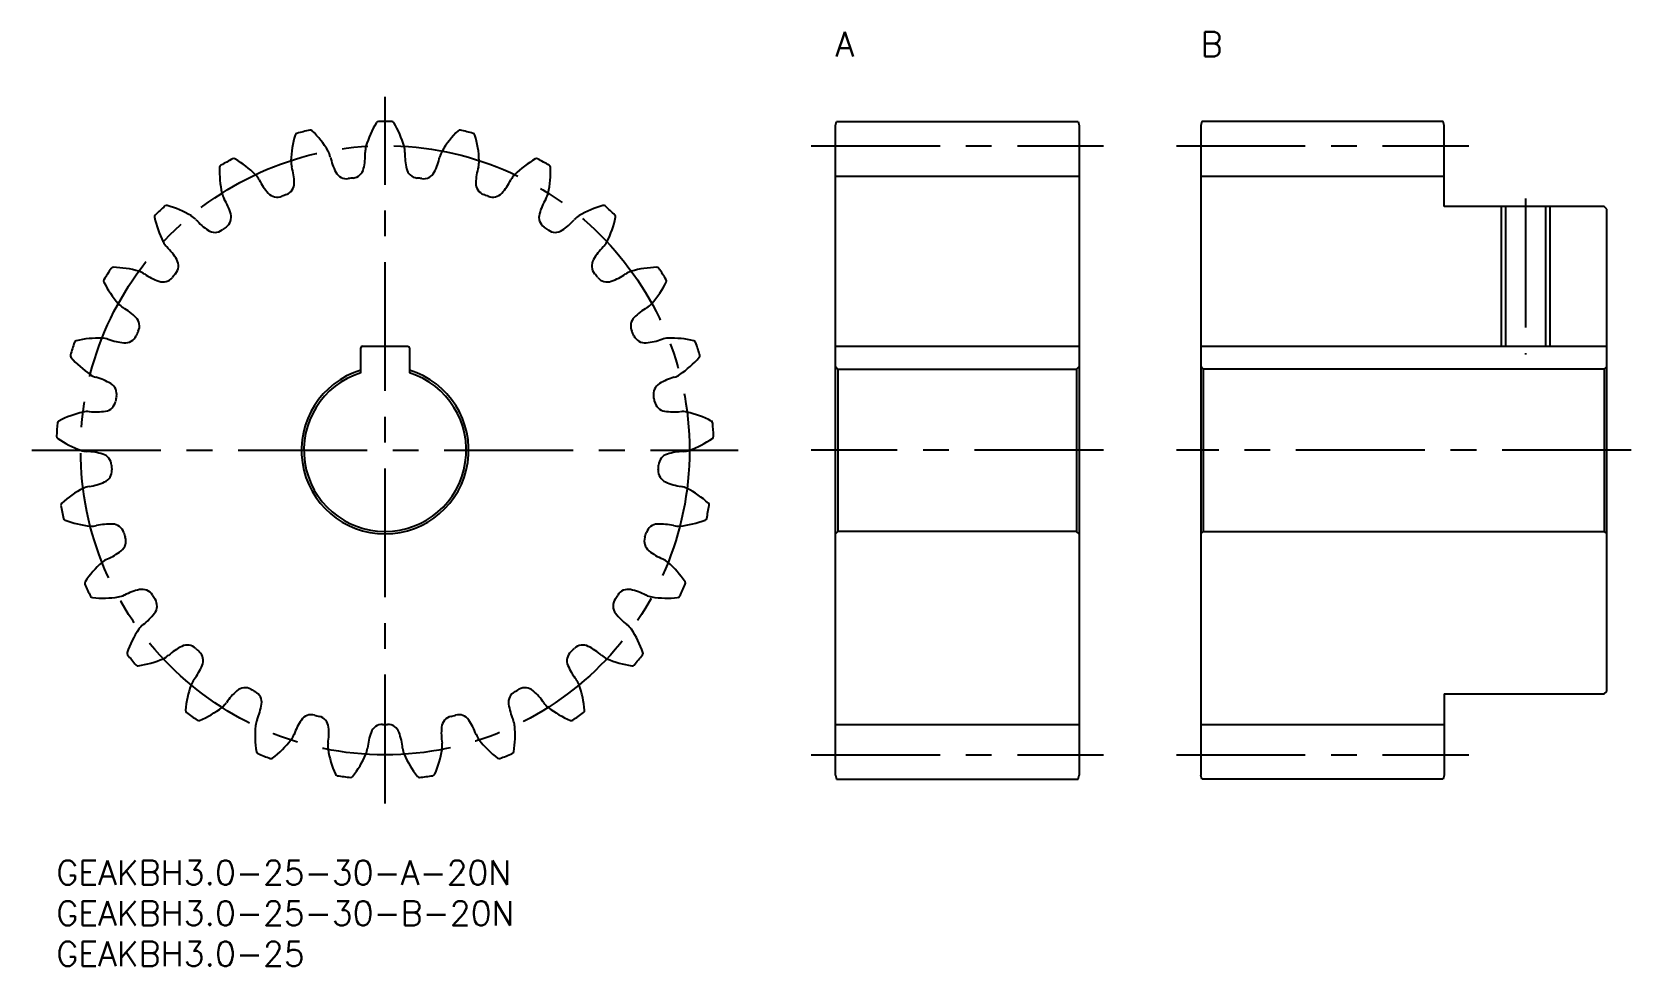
# Model space of a CAD drawing. Extents: x -3 to 194, y -13 to 102.
import ezdxf

# ---------------------------------------------------------------- set-up
doc = ezdxf.new("R2010")
doc.units = 0
doc.header["$LTSCALE"] = 0.5
doc.linetypes.add('CENTER', pattern=[50.8, 31.75, -6.35, 6.35, -6.35])
for name, color, linetype in [('MSM_CENTER', 1, 'CENTER'), ('MSM_CONTINUOUS', 7, 'CONTINUOUS'), ('MSM_NARROW', 5, 'CONTINUOUS'), ('MSM_PART_NUMBER', 7, 'CONTINUOUS')]:
    doc.layers.add(name, color=color, linetype=linetype)
doc.styles.get("Standard").update_dxf_attribs({"font": 'txt.shx', "height": 1, "bigfont": 'bigfont.shx'})

# ---------------------------------------------------------------- blocks, each defined once
blk = doc.blocks.new('*U3')
at = {"layer": 'MSM_PART_NUMBER'}
blk.add_text('GEAKBH3.0-25-30-B-20N', height=3, dxfattribs=at).set_placement((0, -8))
blk = doc.blocks.new('*U4')
at = {"layer": 'MSM_PART_NUMBER'}
blk.add_text('GEAKBH3.0-25-30-A-20N', height=3, dxfattribs=at).set_placement((0, -3))
blk = doc.blocks.new('*U5')
at = {"layer": 'MSM_PART_NUMBER'}
blk.add_text('GEAKBH3.0-25', height=3, dxfattribs=at).set_placement((0, -13))
blk = doc.blocks.new('*U6')
at = {"layer": 'MSM_PART_NUMBER'}
blk.add_text('B', height=3, dxfattribs=at).set_placement((141, 99))
blk = doc.blocks.new('*U7')
at = {"layer": 'MSM_PART_NUMBER'}
blk.add_text('A', height=3, dxfattribs=at).set_placement((96, 99))

msp = doc.modelspace()

# ---------------------------------------------------------------- linework, layer by layer
at = {"layer": 'MSM_CENTER'}
for p, q in [((40.5, 7), (40.5, 94)), ((93, 88), (129, 88)), ((138, 88), (174, 88)), ((181, 81.5), (181, 62.3)), ((-3, 50.5), (84, 50.5)), ((129, 50.5), (93, 50.5)), ((194, 50.5), (138, 50.5)), ((93, 13), (129, 13)), ((138, 13), (174, 13))]:
    msp.add_line(p, q, dxfattribs=at)
msp.add_circle((40.5, 50.5), 37.5, dxfattribs=at)
at = {"layer": 'MSM_CONTINUOUS'}
for p, q in [((96, 90.5), (96.13, 91)), ((96.13, 91), (125.87, 91)), ((125.87, 91), (126, 90.5)), ((141.13, 91), (141, 90.5)), ((170.87, 91), (141.13, 91)), ((171, 90.5), (170.87, 91)), ((96, 10.5), (96, 90.5)), ((126, 90.5), (126, 10.5)), ((141, 90.5), (141, 10.5)), ((171, 80.5), (171, 90.5)), ((96, 84.25), (126, 84.25)), ((141, 84.25), (171, 84.25)), ((190.7, 80.5), (171, 80.5)), ((178.54, 80.5), (178.54, 63.3)), ((183.46, 80.5), (183.46, 63.3)), ((191, 80.2), (190.7, 80.5)), ((191, 20.8), (191, 80.2)), ((37.5, 60.04), (37.5, 63.1)), ((37.7, 63.3), (43.3, 63.3)), ((43.5, 63.1), (43.5, 60.04)), ((96, 63.3), (126, 63.3)), ((141, 63.3), (191, 63.3)), ((96, 60.8), (96.3, 60.5)), ((96.3, 60.5), (96.3, 40.5)), ((96.3, 60.5), (125.7, 60.5)), ((125.7, 60.5), (126, 60.8)), ((125.7, 60.5), (125.7, 40.5)), ((141.3, 60.5), (141, 60.8)), ((141.3, 60.5), (141.3, 40.5)), ((190.7, 60.5), (141.3, 60.5)), ((191, 60.8), (190.7, 60.5)), ((190.7, 60.5), (190.7, 40.5)), ((96.3, 40.5), (96, 40.2)), ((125.7, 40.5), (96.3, 40.5)), ((126, 40.2), (125.7, 40.5)), ((141, 40.2), (141.3, 40.5)), ((141.3, 40.5), (190.7, 40.5)), ((190.7, 40.5), (191, 40.2)), ((171, 20.5), (190.7, 20.5)), ((171, 20.5), (171, 10.5)), ((190.7, 20.5), (191, 20.8)), ((96, 16.75), (126, 16.75)), ((141, 16.75), (171, 16.75)), ((96, 10.5), (96.13, 10)), ((96.13, 10), (125.87, 10)), ((125.87, 10), (126, 10.5)), ((141.13, 10), (141, 10.5)), ((170.87, 10), (141.13, 10)), ((171, 10.5), (170.87, 10))]:
    msp.add_line(p, q, dxfattribs=at)
for centre, radius, start, end in [((50.14, 84.4), 12.5, 148.9366, 163.6), ((39.69, 90.69), 0.3, 91.1598, 148.9366), ((40.5, 50.5), 40.5, 88.8402, 91.1598), ((41.31, 90.69), 0.3, 31.0634, 88.8402), ((30.86, 84.4), 12.5, 16.4, 31.0634), ((41.4, 85.73), 12.5, 163.3366, 178), ((29.72, 89.23), 0.3, 105.5598, 163.3366), ((40.5, 50.5), 40.5, 103.2402, 105.5598), ((31.29, 89.63), 0.3, 45.4634, 103.2402), ((22.74, 80.94), 12.5, 30.8, 45.4634), ((58.26, 80.94), 12.5, 134.5366, 149.2), ((49.71, 89.63), 0.3, 76.7598, 134.5366), ((40.5, 50.5), 40.5, 74.4402, 76.7598), ((51.28, 89.23), 0.3, 16.6634, 74.4402), ((39.6, 85.73), 12.5, 2, 16.6634), ((31.36, 86.08), 2.45, 12.425, 30.8), ((30.36, 86.88), 7.69, 347.191, 1.9751), ((40.5, 87.23), 2.45, 163.6, 181.975), ((40.5, 87.23), 2.45, 358.025, 16.4), ((50.64, 86.88), 7.69, 178.0249, 192.809), ((49.64, 86.08), 2.45, 149.2, 167.575), ((32.61, 84.85), 12.5, 177.7366, 192.4), ((20.42, 85.33), 0.3, 119.9598, 177.7366), ((40.5, 50.5), 40.5, 117.6402, 119.9598), ((21.85, 86.11), 0.3, 59.8634, 117.6402), ((15.73, 75.56), 12.5, 45.2, 59.8634), ((31.36, 86.08), 2.45, 178, 196.375), ((21.63, 83.22), 7.69, 1.591, 16.3751), ((41.27, 88.26), 7.69, 192.4249, 207.209), ((35.77, 85.43), 1.5, 207.209, 277.7165), ((36.4, 85.51), 1.5, 276.6835, 347.191), ((44.6, 85.51), 1.5, 192.809, 263.3165), ((45.23, 85.43), 1.5, 262.2835, 332.791), ((39.73, 88.26), 7.69, 332.791, 347.5751), ((59.37, 83.22), 7.69, 163.6249, 178.409), ((49.64, 86.08), 2.45, 343.625, 2), ((65.27, 75.56), 12.5, 120.1366, 134.8), ((59.15, 86.11), 0.3, 62.3598, 120.1366), ((40.5, 50.5), 40.5, 60.0402, 62.3598), ((48.39, 84.85), 12.5, 347.6, 2.2634), ((60.58, 85.33), 0.3, 2.2634, 60.0402), ((22.8, 82.69), 2.45, 26.825, 45.2), ((31.86, 87.27), 7.69, 206.8249, 221.609), ((27.82, 83.39), 1.5, 291.0835, 1.591), ((40.5, 50.5), 33.75, 96.6835, 97.7165), ((40.5, 50.5), 33.75, 82.2835, 83.3165), ((53.18, 83.39), 1.5, 178.409, 248.9165), ((49.14, 87.27), 7.69, 318.391, 333.1751), ((58.2, 82.69), 2.45, 134.8, 153.175), ((22.8, 82.69), 2.45, 192.4, 210.775), ((14.09, 77.5), 7.69, 15.991, 30.7751), ((27.23, 83.16), 1.5, 221.609, 292.1165), ((40.5, 50.5), 33.75, 111.0835, 112.1165), ((40.5, 50.5), 33.75, 67.8835, 68.9165), ((53.77, 83.16), 1.5, 247.8835, 318.391), ((66.91, 77.5), 7.69, 149.2249, 164.009), ((58.2, 82.69), 2.45, 329.225, 347.6), ((12.39, 79.24), 0.3, 134.3598, 192.1366), ((24.32, 81.81), 12.5, 192.1366, 206.8), ((40.5, 50.5), 40.5, 132.0402, 134.3598), ((13.58, 80.36), 0.3, 74.2634, 132.0402), ((10.27, 68.61), 12.5, 59.6, 74.2634), ((15.35, 77.28), 2.45, 41.225, 59.6), ((22.99, 83.96), 7.69, 221.2249, 236.009), ((20.04, 79.2), 1.5, 305.4835, 15.991), ((60.96, 79.2), 1.5, 164.009, 234.5165), ((58.01, 83.96), 7.69, 303.991, 318.7751), ((65.65, 77.28), 2.45, 120.4, 138.775), ((70.73, 68.61), 12.5, 105.7366, 120.4), ((67.42, 80.36), 0.3, 47.9598, 105.7366), ((40.5, 50.5), 40.5, 45.6402, 47.9598), ((56.68, 81.81), 12.5, 333.2, 347.8634), ((68.61, 79.24), 0.3, 347.8634, 45.6402), ((19.52, 78.83), 1.5, 236.009, 306.5165), ((40.5, 50.5), 33.75, 125.4835, 126.5165), ((40.5, 50.5), 33.75, 53.4835, 54.5165), ((61.48, 78.83), 1.5, 233.4835, 303.991), ((15.35, 77.28), 2.45, 206.8, 225.175), ((8.2, 70.08), 7.69, 30.391, 45.1751), ((72.8, 70.08), 7.69, 134.8249, 149.609), ((65.65, 77.28), 2.45, 314.825, 333.2), ((7, 72.72), 0.3, 88.6634, 146.4402), ((6.72, 60.53), 12.5, 74, 88.6634), ((13.54, 73.21), 1.5, 319.8836, 30.391), ((67.46, 73.21), 1.5, 149.609, 220.1165), ((74.28, 60.53), 12.5, 91.3366, 106), ((74, 72.72), 0.3, 33.5598, 91.3366), ((6.13, 71.35), 0.3, 148.7598, 206.5366), ((17.04, 76.8), 12.5, 206.5366, 221.2), ((40.5, 50.5), 40.5, 146.4402, 148.7598), ((9.49, 70.18), 2.45, 55.625, 74), ((15.21, 78.56), 7.69, 235.6249, 250.409), ((13.14, 72.72), 1.5, 250.409, 320.9165), ((40.5, 50.5), 33.75, 139.8835, 140.9165), ((40.5, 50.5), 33.75, 39.0835, 40.1165), ((67.86, 72.72), 1.5, 219.0835, 289.591), ((65.79, 78.56), 7.69, 289.591, 304.3751), ((71.51, 70.18), 2.45, 106, 124.375), ((63.96, 76.8), 12.5, 318.8, 333.4634), ((40.5, 50.5), 40.5, 31.2402, 33.5598), ((74.87, 71.35), 0.3, 333.4634, 31.2402), ((9.49, 70.18), 2.45, 221.2, 239.575), ((4.35, 61.43), 7.69, 44.791, 59.5751), ((76.65, 61.43), 7.69, 120.4249, 135.209), ((71.51, 70.18), 2.45, 300.425, 318.8), ((8.74, 65.8), 1.5, 334.2835, 44.791), ((40.5, 50.5), 33.75, 154.2835, 155.3165), ((72.26, 65.8), 1.5, 135.209, 205.7165), ((40.5, 50.5), 33.75, 24.6835, 25.7165), ((40.5, 50.5), 40.5, 160.8402, 163.1598), ((2.53, 63.69), 0.3, 103.0634, 160.8402), ((5.28, 51.81), 12.5, 88.4, 103.0634), ((5.56, 61.85), 2.45, 70.025, 88.4), ((9.03, 71.39), 7.69, 250.0249, 264.809), ((8.47, 65.22), 1.5, 264.809, 335.3165), ((37.7, 63.1), 0.2, 90, 180), ((43.3, 63.1), 0.2, 0, 90), ((72.53, 65.22), 1.5, 204.6835, 275.191), ((71.97, 71.39), 7.69, 275.191, 289.9751), ((75.44, 61.85), 2.45, 91.6, 109.975), ((75.72, 51.81), 12.5, 76.9366, 91.6), ((78.47, 63.69), 0.3, 19.1598, 76.9366), ((40.5, 50.5), 40.5, 16.8402, 19.1598), ((2.02, 62.15), 0.3, 163.1598, 220.9366), ((11.24, 70.14), 12.5, 220.9366, 235.6), ((69.76, 70.14), 12.5, 304.4, 319.0634), ((78.98, 62.15), 0.3, 319.0634, 16.8403), ((5.56, 61.85), 2.45, 235.6, 253.975), ((2.76, 52.1), 7.69, 59.191, 73.9751), ((40.5, 50.5), 10.3, 106.9335, 73.0665), ((40.5, 50.5), 10, 107.4576, 72.5424), ((78.24, 52.1), 7.69, 106.0249, 120.809), ((75.44, 61.85), 2.45, 286.025, 304.4), ((5.94, 57.42), 1.5, 348.6836, 59.191), ((75.06, 57.42), 1.5, 120.809, 191.3165), ((6.07, 43.01), 12.5, 102.8, 117.4634), ((3.84, 52.81), 2.45, 84.425, 102.8), ((4.83, 62.91), 7.69, 264.4249, 279.209), ((5.82, 56.79), 1.5, 279.209, 349.7165), ((40.5, 50.5), 33.75, 168.6835, 169.7165), ((40.5, 50.5), 33.75, 10.2835, 11.3165), ((75.18, 56.79), 1.5, 190.2835, 260.791), ((76.17, 62.91), 7.69, 260.791, 275.5751), ((77.16, 52.81), 2.45, 77.2, 95.575), ((74.93, 43.01), 12.5, 62.5366, 77.2), ((40.5, 50.5), 40.5, 175.2402, 177.5598), ((0.44, 53.84), 0.3, 117.4634, 175.2402), ((80.56, 53.84), 0.3, 4.7598, 62.5366), ((40.5, 50.5), 40.5, 2.4402, 4.7598), ((0.34, 52.21), 0.3, 177.5598, 235.3366), ((7.28, 62.25), 12.5, 235.3366, 250), ((73.72, 62.25), 12.5, 290, 304.6634), ((80.66, 52.21), 0.3, 304.6634, 2.4402), ((3.84, 52.81), 2.45, 250, 268.375), ((3.55, 42.66), 7.69, 73.591, 88.3751), ((5.3, 48.6), 1.5, 3.0836, 73.591), ((75.7, 48.6), 1.5, 106.409, 176.9165), ((77.45, 42.66), 7.69, 91.6249, 106.409), ((77.16, 52.81), 2.45, 271.625, 290), ((5.34, 47.97), 1.5, 293.609, 4.1165), ((40.5, 50.5), 33.75, 183.0835, 184.1165), ((40.5, 50.5), 33.75, 355.8835, 356.9165), ((75.66, 47.97), 1.5, 175.8835, 246.391), ((9.01, 34.68), 12.5, 117.2, 131.8634), ((4.42, 43.62), 2.45, 98.825, 117.2), ((2.86, 53.64), 7.69, 278.8249, 293.609), ((78.14, 53.64), 7.69, 246.391, 261.1751), ((76.58, 43.62), 2.45, 62.8, 81.175), ((71.99, 34.68), 12.5, 48.1366, 62.8), ((0.87, 43.77), 0.3, 131.8634, 189.6402), ((40.5, 50.5), 40.5, 189.6402, 191.9598), ((40.5, 50.5), 40.5, 348.0402, 350.3598), ((80.13, 43.77), 0.3, 350.3598, 48.1366), ((1.17, 42.17), 0.3, 191.9598, 249.7366), ((5.4, 53.61), 12.5, 249.7366, 264.4), ((6.66, 33.72), 7.69, 87.991, 102.7751), ((6.88, 39.91), 1.5, 17.4835, 87.991), ((74.12, 39.91), 1.5, 92.009, 162.5165), ((74.34, 33.72), 7.69, 77.2249, 92.009), ((75.6, 53.61), 12.5, 275.6, 290.2634), ((79.83, 42.17), 0.3, 290.2634, 348.0403), ((4.42, 43.62), 2.45, 264.4, 282.775), ((7.07, 39.31), 1.5, 308.009, 18.5165), ((40.5, 50.5), 33.75, 197.4835, 198.5165), ((73.93, 39.31), 1.5, 161.4836, 231.991), ((40.5, 50.5), 33.75, 341.4835, 342.5165), ((76.58, 43.62), 2.45, 257.225, 275.6), ((3.26, 44.18), 7.69, 293.2249, 308.009), ((77.74, 44.18), 7.69, 231.991, 246.7751), ((13.93, 27.35), 12.5, 131.6, 146.2634), ((7.26, 34.86), 2.45, 113.225, 131.6), ((73.74, 34.86), 2.45, 48.4, 66.775), ((67.07, 27.35), 12.5, 33.7366, 48.4), ((3.79, 34.12), 0.3, 146.2634, 204.0402), ((40.5, 50.5), 40.5, 204.0402, 206.3598), ((40.5, 50.5), 40.5, 333.6402, 335.9598), ((77.21, 34.12), 0.3, 335.9598, 33.7366), ((4.48, 32.65), 0.3, 206.3598, 264.1366), ((5.73, 44.79), 12.5, 264.1366, 278.8), ((7.26, 34.86), 2.45, 278.8, 297.175), ((11.9, 25.83), 7.69, 102.391, 117.1751), ((10.57, 31.88), 1.5, 31.8836, 102.391), ((40.5, 50.5), 33.75, 211.8835, 212.9165), ((10.91, 31.34), 1.5, 322.409, 32.9165), ((70.09, 31.34), 1.5, 147.0836, 217.591), ((40.5, 50.5), 33.75, 327.0835, 328.1165), ((70.43, 31.88), 1.5, 77.609, 148.1165), ((69.1, 25.83), 7.69, 62.8249, 77.609), ((73.74, 34.86), 2.45, 242.825, 261.2), ((75.27, 44.79), 12.5, 261.2, 275.8634), ((76.52, 32.65), 0.3, 275.8634, 333.6402), ((6, 35.12), 7.69, 307.6249, 322.409), ((75, 35.12), 7.69, 217.591, 232.3751), ((20.52, 21.47), 12.5, 146, 160.6634), ((12.2, 27.09), 2.45, 127.625, 146), ((68.8, 27.09), 2.45, 34, 52.375), ((60.48, 21.47), 12.5, 19.3366, 34), ((18.93, 19.49), 7.69, 116.791, 131.5751), ((16.14, 25.02), 1.5, 46.2836, 116.791), ((40.5, 50.5), 33.75, 226.2835, 227.3165), ((16.6, 24.59), 1.5, 336.809, 47.3165), ((64.4, 24.59), 1.5, 132.6836, 203.191), ((40.5, 50.5), 33.75, 312.6835, 313.7165), ((64.86, 25.02), 1.5, 63.209, 133.7165), ((62.07, 19.49), 7.69, 48.4249, 63.209), ((9.01, 25.51), 0.3, 160.6634, 218.4402), ((40.5, 50.5), 40.5, 218.4402, 220.7598), ((10.05, 24.25), 0.3, 220.7598, 278.5366), ((8.24, 36.32), 12.5, 278.5366, 293.2), ((12.2, 27.09), 2.45, 293.2, 311.575), ((10.91, 27.03), 7.69, 322.0249, 336.809), ((70.09, 27.03), 7.69, 203.191, 217.9751), ((68.8, 27.09), 2.45, 228.425, 246.8), ((72.76, 36.32), 12.5, 246.8, 261.4634), ((70.95, 24.25), 0.3, 261.4634, 319.2402), ((40.5, 50.5), 40.5, 319.2402, 321.5598), ((71.99, 25.51), 0.3, 321.5598, 19.3366), ((18.91, 20.78), 2.45, 142.025, 160.4), ((62.09, 20.78), 2.45, 19.6, 37.975), ((28.37, 17.41), 12.5, 160.4, 175.0634), ((27.32, 15.1), 7.69, 131.191, 145.9751), ((23.24, 19.76), 1.5, 60.6835, 131.191), ((40.5, 50.5), 33.75, 240.6835, 241.7165), ((23.8, 19.46), 1.5, 351.209, 61.7165), ((57.2, 19.46), 1.5, 118.2836, 188.791), ((40.5, 50.5), 33.75, 298.2835, 299.3165), ((57.76, 19.76), 1.5, 48.809, 119.3165), ((53.68, 15.1), 7.69, 34.0249, 48.809), ((52.63, 17.41), 12.5, 4.9366, 19.6), ((16.22, 18.46), 0.3, 175.0634, 232.8402), ((40.5, 50.5), 40.5, 232.8402, 235.1598), ((12.78, 28.74), 12.5, 292.9366, 307.6), ((18.91, 20.78), 2.45, 307.6, 325.975), ((17.68, 20.4), 7.69, 336.4249, 351.209), ((31.43, 16.44), 1.5, 75.0835, 145.591), ((40.5, 50.5), 33.75, 255.0835, 256.1165), ((32.04, 16.28), 1.5, 5.609, 76.1165), ((48.96, 16.28), 1.5, 103.8836, 174.391), ((40.5, 50.5), 33.75, 283.8835, 284.9165), ((49.57, 16.44), 1.5, 34.409, 104.9165), ((63.32, 20.4), 7.69, 188.791, 203.5751), ((62.09, 20.78), 2.45, 214.025, 232.4), ((68.22, 28.74), 12.5, 232.4, 247.0634), ((40.5, 50.5), 40.5, 304.8402, 307.1598), ((64.78, 18.46), 0.3, 307.1598, 4.9366), ((17.53, 17.51), 0.3, 235.1598, 292.9366), ((36.98, 15.44), 12.5, 174.8, 189.4634), ((26.98, 16.35), 2.45, 156.425, 174.8), ((36.54, 12.94), 7.69, 145.591, 160.3751), ((25.88, 15.67), 7.69, 350.8249, 5.609), ((46, 13.13), 7.69, 159.991, 174.7751), ((40.18, 15.25), 1.5, 89.4835, 159.991), ((40.5, 50.5), 33.75, 269.4835, 270.5165), ((40.82, 15.25), 1.5, 20.009, 90.5165), ((35, 13.13), 7.69, 5.2249, 20.009), ((55.12, 15.67), 7.69, 174.391, 189.1751), ((44.46, 12.94), 7.69, 19.6249, 34.409), ((54.02, 16.35), 2.45, 5.2, 23.575), ((44.02, 15.44), 12.5, 350.5366, 5.2), ((63.47, 17.51), 0.3, 247.0634, 304.8402), ((19.06, 22.53), 12.5, 307.3366, 322), ((26.98, 16.35), 2.45, 322, 340.375), ((35.9, 14.06), 2.45, 170.825, 189.2), ((35.9, 14.06), 2.45, 336.4, 354.775), ((45.1, 14.06), 2.45, 185.225, 203.6), ((45.1, 14.06), 2.45, 350.8, 9.175), ((54.02, 16.35), 2.45, 199.625, 218), ((61.94, 22.53), 12.5, 218, 232.6634), ((24.95, 13.43), 0.3, 189.4634, 247.2402), ((40.5, 50.5), 40.5, 247.2402, 249.5598), ((26.46, 12.83), 0.3, 249.5598, 307.3366), ((45.81, 15.66), 12.5, 189.2, 203.8634), ((26.69, 18.08), 12.5, 321.7366, 336.4), ((54.31, 18.08), 12.5, 203.6, 218.2634), ((35.19, 15.66), 12.5, 336.1366, 350.8), ((54.54, 12.83), 0.3, 232.6634, 290.4402), ((40.5, 50.5), 40.5, 290.4402, 292.7598), ((56.05, 13.43), 0.3, 292.7598, 350.5366), ((34.66, 10.73), 0.3, 203.8634, 261.6402), ((40.5, 50.5), 40.5, 261.6402, 263.9598), ((36.27, 10.52), 0.3, 263.9598, 321.7366), ((44.73, 10.52), 0.3, 218.2634, 276.0402), ((40.5, 50.5), 40.5, 276.0402, 278.3598), ((46.34, 10.73), 0.3, 278.3598, 336.1366)]:
    msp.add_arc(centre, radius, start, end, dxfattribs=at)
at = {"layer": 'MSM_NARROW'}
for p, q in [((178, 80.5), (178, 63.3)), ((184, 80.5), (184, 63.3))]:
    msp.add_line(p, q, dxfattribs=at)

# ---------------------------------------------------------------- block references
at = {"layer": 'MSM_CONTINUOUS'}
for name in ['*U7', '*U6', '*U4', '*U3', '*U5']:
    msp.add_blockref(name, (0, 0), dxfattribs=at)

doc.saveas('drawing.dxf')
